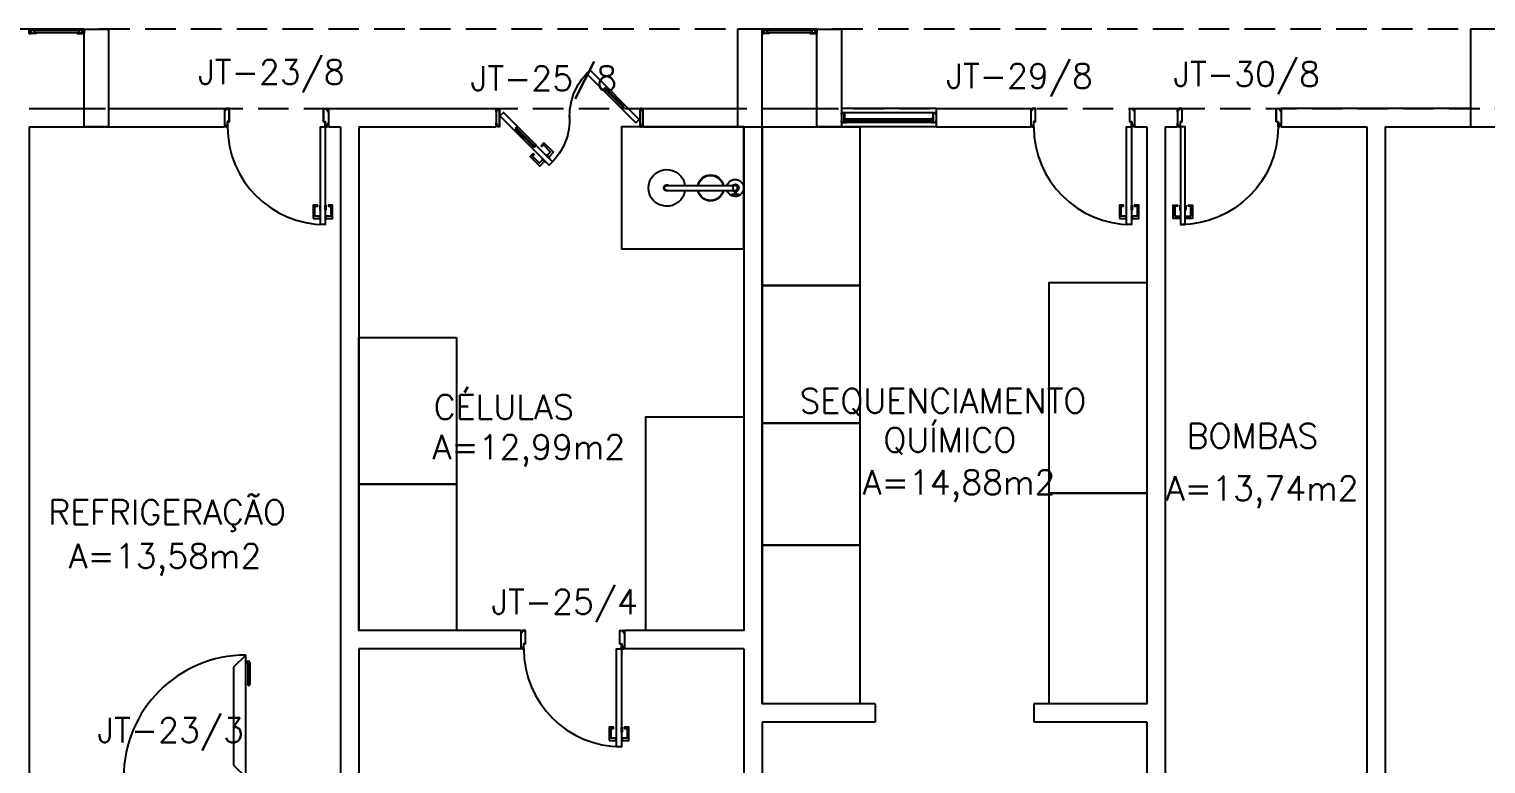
# Model space of a CAD drawing. Header units: millimetres. Extents: x 2128 to 2646, y 1972 to 2207.
# Drawn here: x 2328.81 to 2340.74, y 2130.62 to 2136.64 of the extents above; entities that cross this region are included whole.
import ezdxf

# ---------------------------------------------------------------- set-up
doc = ezdxf.new("R2010")
doc.units = ezdxf.units.MM
doc.linetypes.add('HIDDEN', pattern=[0.375, 0.25, -0.125])
for name, color, linetype in [('A-WC', 2, 'Continuous'), ('AR-ALV', 2, 'Continuous'), ('AR-BANCADAS', 1, 'Continuous'), ('AR-CHUVEIRO', 1, 'Continuous'), ('AR-ESQ', 1, 'Continuous'), ('AR-ESTC', 3, 'Continuous'), ('AR-LAY-OUT-EQUIPAMENTOS', 1, 'Continuous'), ('AR-PEITORIL', 1, 'Continuous'), ('AR-PORTA', 1, 'Continuous'), ('AR-PROJ', 1, 'HIDDEN'), ('BC- VISTA', 1, 'Continuous'), ('DT-ESQ-BAGUETE-C', 1, 'Continuous'), ('DT-ESQ-BAGUETE-V', 1, 'Continuous'), ('DT-ESQ-CHAPA DOBRADA-V', 1, 'Continuous'), ('DT-ESQ-MARCO-V', 1, 'Continuous'), ('DT-ESQ-PERFIL CADEIRA-C', 2, 'Continuous'), ('DT-ESQ-PERFIL CADEIRA-V', 2, 'Continuous'), ('DT-ESQ-PERFIL U-C', 2, 'Continuous'), ('DT-ESQ-VENEZIANA-C', 1, 'Continuous'), ('DT-ESQ-VENEZIANA-V', 1, 'Continuous'), ('DT-ESQ-VIDRO-C', 2, 'Continuous'), ('DT-TXTMOD', 1, 'Continuous'), ('ENDEREÇO', 2, 'Continuous'), ('maçaneta', 1, 'Continuous'), ('mov', 1, 'Continuous'), ('PM-PERFIL U-C', 2, 'Continuous'), ('PM-VIDRO', 2, 'Continuous'), ('pm1', 2, 'Continuous'), ('pm2', 2, 'Continuous'), ('TEXTO', 2, 'Continuous'), ('Área', 2, 'Continuous')]:
    doc.layers.add(name, color=color, linetype=linetype)
doc.styles.add('S10', font='simplex.shx', dxfattribs={"height": 0.1})
doc.styles.add('UNB-100', font='simplex.shx', dxfattribs={"height": 0.2})
doc.styles.add('UNB1-100', font='simplex.shx', dxfattribs={"height": 0.2})

# ---------------------------------------------------------------- blocks, each defined once
blk = doc.blocks.new('pe100-alv-01p')
at = {"layer": 'maçaneta'}
for p, q in [((-0.025, 1.25), (-0.005, 1.25)), ((-0.025, 1.235), (-0.005, 1.235)), ((-0.005, 1.05), (-0.005, 1.235)), ((0.01, 1.065), (0.01, 1.235))]:
    blk.add_line(p, q, dxfattribs=at)
for centre, start, end in [((-0.005, 1.235), 360, 90), ((-0.005, 1.065), 270, 360)]:
    blk.add_arc(centre, 0.015, start, end, dxfattribs=at)
at = {"layer": 'mov'}
blk.add_arc((-0.025, 0.3), 1, 90, 180, dxfattribs=at)
at = {"layer": 'pm1'}
for p, q in [((-0.025, 1.3), (-0.125, 1.2)), ((-0.125, 1.2), (-0.125, 0.4)), ((-0.025, 1.3), (-0.025, 1.3)), ((-0.025, 0.3), (-0.025, 1.3)), ((-0.125, 0.4), (-0.025, 0.3)), ((-1.04, 0.29), (-1.05, 0.29)), ((-1.05, 0.01), (-1.05, 0.29)), ((-1.04, 0.3), (-1.025, 0.3)), ((-1.04, 0.3), (-1.04, 0.29)), ((-1.025, 0.3), (-0.925, 0.2)), ((-0.025, 0.3), (-0.125, 0.2)), ((-0.025, 0.3), (-0.025, 0.3)), ((-0.01, 0.3), (-0.025, 0.3)), ((-0.01, 0.3), (-0.01, 0.29)), ((-0.925, 0.2), (-0.925, 0)), ((-0.125, 0.2), (-0.125, 0)), ((-1.04, 0.01), (-1.05, 0.01)), ((-1.04, 0), (-1.04, 0.01)), ((-0.925, 0), (-1.04, 0)), ((-0.125, 0), (-0.01, 0)), ((-0.01, 0), (-0.01, 0.01))]:
    blk.add_line(p, q, dxfattribs=at)
at = {"layer": 'pm2'}
for p, q in [((-0.01, 0.29), (0, 0.29)), ((0, 0.01), (0, 0.29)), ((-0.01, 0.01), (0, 0.01))]:
    blk.add_line(p, q, dxfattribs=at)
blk = doc.blocks.new('BOX')
at = {"color": 1}
for p, q in [((-0.057, -0.14), (-0.057, -0.2)), ((-0.053, -0.14), (-0.053, -0.2)), ((-0.03, -0.165), (-0.053, -0.165)), ((-0.03, -0.175), (-0.053, -0.175)), ((-0.02, -0.73), (-0.02, -0.192)), ((0.02, -0.73), (0.02, -0.192))]:
    blk.add_line(p, q, dxfattribs=at)
blk.add_circle((0, -0.17), 0.02, dxfattribs=at)
for centre, radius, start, end in [((0, -0.17), 0.0699, 286.6348, 253.3652), ((-0.055, -0.14), 0.002, 0, 180), ((-0.055, -0.2), 0.002, 180, 0), ((0, -0.17), 0.03, 311.8103, 228.1897), ((0, -0.371), 0.107, 100.7532, 259.2468), ((0, -0.371), 0.103, 100.7532, 259.2468), ((0, -0.371), 0.103, 280.7532, 79.2468), ((0, -0.371), 0.107, 280.7532, 79.2468), ((0, -0.73), 0.15, 97.6623, 82.3377), ((0, -0.73), 0.025, 143.1301, 36.8699), ((0, -0.73), 0.02, 180, 0)]:
    blk.add_arc(centre, radius, start, end, dxfattribs=at)
blk = doc.blocks.new('chuvemerg-p')
at = {"layer": 'A-WC', "xscale": 4.000000000000012, "yscale": 4.000000000000012, "zscale": 4.000000000000012, "rotation": 315.0000000000003}
blk.add_blockref('BOX', (0, 0), dxfattribs=at)
blk = doc.blocks.new('chuveiro-emerg')
at = {"layer": 'AR-LAY-OUT-EQUIPAMENTOS'}
blk.add_lwpolyline([(0, 0.5), (1, 0.5), (1, -0.5), (0, -0.5)], close=True, dxfattribs=at)
at = {"layer": 'AR-LAY-OUT-EQUIPAMENTOS', "xscale": 0.250000000000002, "yscale": 0.250000000000002, "zscale": 0.250000000000002, "rotation": 135}
blk.add_blockref('chuvemerg-p', (-0.1, 0), dxfattribs=at)
blk = doc.blocks.new('EF01-P')
at = {"layer": 'DT-ESQ-BAGUETE-C', "ltscale": 0.1}
for points in [[(0.002, 0.035), (0.015, 0.035), (0.015, 0.033), (0.002, 0.033), (0.002, 0.005), (0.015, 0.005), (0.015, 0.004), (0.002, 0.004, -0.414214), (0, 0.005), (0, 0.033, -0.414214)], [(0.448, 0.035), (0.435, 0.035), (0.435, 0.033), (0.448, 0.033), (0.448, 0.005), (0.435, 0.005), (0.435, 0.004), (0.448, 0.004, 0.414214), (0.45, 0.005), (0.45, 0.033, 0.414214)]]:
    blk.add_lwpolyline(points, format="xyb", close=True, dxfattribs=at)
at = {"layer": 'DT-ESQ-PERFIL CADEIRA-C', "ltscale": 0.1}
for points in [[(0.01, 0.002), (0.01, 0.003), (0.002, 0.003, 1), (0.002, 0), (0.015, 0, 0.414214), (0.016, 0.002), (0.016, 0.033), (0.043, 0.033)], [(0.043, 0.006), (0.018, 0.006), (0.018, 0.016), (0.016, 0.016), (0.016, 0.006, 0.414214), (0.018, 0.005), (0.043, 0.005), (0.056, 0.005, 1), (0.056, 0.008), (0.043, 0.008), (0.043, 0.02), (0.043, 0.032), (0.056, 0.032, 1), (0.056, 0.035), (0.043, 0.035), (0.016, 0.035, 0.414214), (0.015, 0.033), (0.015, 0.002), (0.002, 0.002)], [(0.041, 0.02), (0.041, 0.032, -0.414214), (0.043, 0.033), (0.056, 0.033)], [(0.041, 0.02), (0.041, 0.008, 0.414214), (0.043, 0.006), (0.056, 0.006)], [(0.407, 0.006), (0.432, 0.006), (0.432, 0.016), (0.433, 0.016), (0.433, 0.006, -0.414214), (0.432, 0.005), (0.407, 0.005), (0.394, 0.005, -1), (0.394, 0.008), (0.407, 0.008), (0.407, 0.02), (0.407, 0.032), (0.394, 0.032, -1), (0.394, 0.035), (0.407, 0.035), (0.433, 0.035, -0.414214), (0.435, 0.033), (0.435, 0.002), (0.448, 0.002)], [(0.408, 0.02), (0.408, 0.032, 0.414214), (0.407, 0.033), (0.394, 0.033)], [(0.408, 0.02), (0.408, 0.008, -0.414214), (0.407, 0.006), (0.394, 0.006)], [(0.44, 0.002), (0.44, 0.003), (0.448, 0.003, -1), (0.448, 0), (0.435, 0, -0.414214), (0.433, 0.002), (0.433, 0.033), (0.407, 0.033)]]:
    blk.add_lwpolyline(points, format="xyb", dxfattribs=at)
at = {"layer": 'DT-ESQ-PERFIL CADEIRA-V', "ltscale": 0.1}
blk.add_line((0.015, 0), (0.435, 0), dxfattribs=at)
at = {"layer": 'DT-ESQ-VENEZIANA-C', "ltscale": 0.1}
for p, q in [((0.043, 0.011), (0.407, 0.011)), ((0.043, 0.009), (0.407, 0.009))]:
    blk.add_line(p, q, dxfattribs=at)
at = {"layer": 'DT-ESQ-VENEZIANA-V', "ltscale": 0.1}
blk.add_line((0.043, 0.031), (0.407, 0.031), dxfattribs=at)
blk = doc.blocks.new('EF04A-P')
at = {"layer": 'DT-ESQ-BAGUETE-C', "ltscale": 0.1}
for points in [[(0.039, -0.05), (0.0255, -0.05), (0.0255, -0.0485), (0.039, -0.0485), (0.039, -0.0365), (0.0255, -0.0365), (0.0255, -0.035), (0.039, -0.035, -0.4142136), (0.0405, -0.0365), (0.0405, -0.0485, -0.4142136)], [(0.736, -0.05), (0.7495, -0.05), (0.7495, -0.0485), (0.736, -0.0485), (0.736, -0.0365), (0.7495, -0.0365), (0.7495, -0.035), (0.736, -0.035, 0.4142136), (0.7345, -0.0365), (0.7345, -0.0485, 0.4142136)]]:
    blk.add_lwpolyline(points, format="xyb", close=True, dxfattribs=at)
at = {"layer": 'DT-ESQ-BAGUETE-V', "ltscale": 0.1}
blk.add_line((0.736, -0.05), (0.039, -0.05), dxfattribs=at)
at = {"layer": 'DT-ESQ-CHAPA DOBRADA-V', "ltscale": 0.1}
blk.add_line((0.735, -0.067), (0.04, -0.067), dxfattribs=at)
at = {"layer": 'DT-ESQ-MARCO-V', "ltscale": 0.1}
for p, q in [((0.0235, -0.035), (0.7515, -0.035)), ((0.0235, -0.115), (0.7515, -0.115))]:
    blk.add_line(p, q, dxfattribs=at)
at = {"layer": 'DT-ESQ-PERFIL U-C', "ltscale": 0.1}
for points in [[(0.025, -0.0655), (0.025, -0.0655, 0.4142136), (0.0235, -0.067), (0.0235, -0.1135), (0.0015, -0.1135), (0.0015, -0.1), (0, -0.1), (0, -0.1135, 0.4142136), (0.0015, -0.115), (0.0235, -0.115, 0.4142136), (0.025, -0.1135), (0.025, -0.067), (0.04, -0.067, 1), (0.04, -0.064), (0.025, -0.064), (0.025, -0.0365, 0.4142136), (0.0235, -0.035), (0.0015, -0.035, 0.4142136), (0, -0.0365), (0, -0.05), (0.0015, -0.05), (0.0015, -0.0365), (0.0235, -0.0365), (0.0235, -0.064, 0.4142136), (0.025, -0.0655), (0.04, -0.0655)], [(0.75, -0.0655), (0.75, -0.0655, -0.4142136), (0.7515, -0.067), (0.7515, -0.1135), (0.7735, -0.1135), (0.7735, -0.1), (0.775, -0.1), (0.775, -0.1135, -0.4142136), (0.7735, -0.115), (0.7515, -0.115, -0.4142136), (0.75, -0.1135), (0.75, -0.067), (0.735, -0.067, -1), (0.735, -0.064), (0.75, -0.064), (0.75, -0.0365, -0.4142136), (0.7515, -0.035), (0.7735, -0.035, -0.4142136), (0.775, -0.0365), (0.775, -0.05), (0.7735, -0.05), (0.7735, -0.0365), (0.7515, -0.0365), (0.7515, -0.064, -0.4142136), (0.75, -0.0655), (0.735, -0.0655)]]:
    blk.add_lwpolyline(points, format="xyb", dxfattribs=at)
at = {"layer": 'DT-ESQ-VIDRO-C', "ltscale": 0.1}
blk.add_lwpolyline([(0.027, -0.062), (0.027, -0.052), (0.748, -0.052), (0.748, -0.062)], close=True, dxfattribs=at)
at = {"layer": 'DT-TXTMOD', "ltscale": 0.1, "style": 'S10', "flags": 3}
blk.add_attdef('EF04A', (0.05, 0), '', height=0.1, dxfattribs=at)
blk = doc.blocks.new('PM3B')
at = {"layer": 'maçaneta'}
for points in [[(0.02, 0.9), (-0.035, 0.9), (-0.035, 0.79), (0, 0.79), (0, 0.8), (-0.02, 0.8), (-0.02, 0.879, -0.414214), (-0.018, 0.88), (0.02, 0.88)], [(0.125, 0.9), (0.07, 0.9), (0.07, 0.88), (0.109, 0.88, -0.414214), (0.11, 0.879), (0.11, 0.8), (0.09, 0.8), (0.09, 0.79), (0.125, 0.79)]]:
    blk.add_lwpolyline(points, format="xyb", close=True, dxfattribs=at)
for points in [[(0.02, 0.79), (0.02, 0.83), (0.025, 0.83), (0.025, 0.79)], [(0.07, 0.79), (0.07, 0.83), (0.065, 0.83), (0.065, 0.79)]]:
    blk.add_lwpolyline(points, close=True, dxfattribs=at)
at = {"layer": 'mov'}
blk.add_arc((0.025, 0.15), 0.8, 0, 90, dxfattribs=at)
at = {"layer": 'PM-PERFIL U-C'}
for p, q in [((0, 0.12), (0, 0.139)), ((0.002, 0.12), (0, 0.12)), ((0.002, 0.14), (0.01, 0.14)), ((0.002, 0.138), (0.002, 0.12)), ((0.011, 0.138), (0.002, 0.138)), ((0.01, 0.14), (0.01, 0.149)), ((0.012, 0.15), (0.024, 0.15)), ((0.012, 0.148), (0.012, 0.14)), ((0.023, 0.148), (0.012, 0.148)), ((0.023, 0.109), (0.023, 0.148)), ((0.025, 0.149), (0.025, 0.109)), ((0.825, 0.149), (0.825, 0.109)), ((0.839, 0.15), (0.827, 0.15)), ((0.827, 0.148), (0.838, 0.148)), ((0.827, 0.109), (0.827, 0.148)), ((0.838, 0.148), (0.838, 0.14)), ((0.84, 0.14), (0.84, 0.149)), ((0.849, 0.14), (0.84, 0.14)), ((0.84, 0.138), (0.848, 0.138)), ((0.848, 0.138), (0.848, 0.12)), ((0.848, 0.12), (0.85, 0.12)), ((0.85, 0.12), (0.85, 0.139)), ((0, 0.03), (0.002, 0.03)), ((0, 0.012), (0, 0.03)), ((0.002, 0.03), (0.002, 0.012)), ((0.002, 0.012), (0.011, 0.012)), ((0.01, 0.01), (0.002, 0.01)), ((0.01, 0.002), (0.01, 0.01)), ((0.012, 0.011), (0.012, 0.002)), ((0.012, 0.002), (0.038, 0.002)), ((0.038, 0), (0.012, 0)), ((0.038, 0.109), (0.025, 0.109)), ((0.038, 0.107), (0.025, 0.107)), ((0.038, 0.107), (0.038, 0.002)), ((0.04, 0.108), (0.04, 0.002)), ((0.81, 0.108), (0.81, 0.002)), ((0.812, 0.109), (0.825, 0.109)), ((0.812, 0.107), (0.826, 0.107)), ((0.812, 0.107), (0.812, 0.002)), ((0.838, 0.002), (0.812, 0.002)), ((0.812, 0), (0.839, 0)), ((0.838, 0.011), (0.838, 0.002)), ((0.848, 0.012), (0.84, 0.012)), ((0.84, 0.002), (0.84, 0.01)), ((0.84, 0.01), (0.849, 0.01)), ((0.85, 0.03), (0.848, 0.03)), ((0.848, 0.03), (0.848, 0.012)), ((0.85, 0.012), (0.85, 0.03))]:
    blk.add_line(p, q, dxfattribs=at)
for centre, start, end in [((0.002, 0.139), 90, 180), ((0.012, 0.149), 90, 180), ((0.011, 0.14), 270, 0), ((0.024, 0.149), 360, 90), ((0.827, 0.149), 90, 180), ((0.84, 0.14), 180, 270), ((0.839, 0.149), 0, 90), ((0.849, 0.139), 0, 90), ((0.002, 0.012), 180, 270), ((0.012, 0.002), 180, 270), ((0.011, 0.011), 0, 90), ((0.025, 0.109), 180, 270), ((0.038, 0.002), 269.9386, 0), ((0.038, 0.108), 0, 90), ((0.812, 0.108), 90, 180), ((0.812, 0.002), 180, 270.0614), ((0.826, 0.109), 270, 0), ((0.84, 0.011), 90, 180), ((0.839, 0.002), 270, 0), ((0.849, 0.012), 270, 0)]:
    blk.add_arc(centre, 0.0015, start, end, dxfattribs=at)
at = {"layer": 'pm1'}
blk.add_lwpolyline([(0.065, 0.95), (0.065, 0.15), (0.025, 0.15), (0.025, 0.95)], close=True, dxfattribs=at)
blk = doc.blocks.new('PM7B')
at = {"layer": 'maçaneta'}
for points in [[(0.732, -0.208), (0.771, -0.247), (0.785, -0.233), (0.758, -0.206, -0.414214), (0.758, -0.204), (0.813, -0.148), (0.827, -0.162), (0.834, -0.155), (0.81, -0.13)], [(0.806, -0.282), (0.845, -0.321), (0.923, -0.243), (0.898, -0.219), (0.891, -0.226), (0.905, -0.24), (0.849, -0.295, -0.414214), (0.847, -0.295), (0.82, -0.268)], [(0.845, -0.321), (0.806, -0.282), (0.82, -0.268), (0.847, -0.295, 0.414214), (0.849, -0.295), (0.905, -0.24), (0.891, -0.226), (0.898, -0.219), (0.923, -0.243)]]:
    blk.add_lwpolyline(points, format="xyb", close=True, dxfattribs=at)
for points in [[(0.792, -0.226), (0.764, -0.254), (0.767, -0.258), (0.795, -0.229)], [(0.792, -0.226), (0.764, -0.254), (0.767, -0.258), (0.795, -0.229)], [(0.827, -0.261), (0.799, -0.289), (0.795, -0.286), (0.824, -0.258)], [(0.827, -0.261), (0.799, -0.289), (0.795, -0.286), (0.824, -0.258)]]:
    blk.add_lwpolyline(points, close=True, dxfattribs=at)
at = {"layer": 'mov'}
for centre, start, end in [((0.099, 0.089), 356.8029, 46.3992), ((1.101, 0.061), 176.8029, 226.3992)]:
    blk.add_arc(centre, 0.501, start, end, dxfattribs=at)
at = {"layer": 'PM-PERFIL U-C'}
for p, q in [((0, 0.12), (0, 0.139)), ((0.002, 0.12), (0, 0.12)), ((0.001, 0.14), (0.01, 0.14)), ((0.01, 0.138), (0.002, 0.138)), ((0.002, 0.138), (0.002, 0.12)), ((0.01, 0.14), (0.01, 0.149)), ((0.012, 0.15), (0.023, 0.15)), ((0.023, 0.148), (0.012, 0.148)), ((0.012, 0.148), (0.012, 0.14)), ((0.023, 0.148), (0.023, 0.002)), ((0.025, 0.149), (0.025, 0.001)), ((1.175, 0.149), (1.175, 0.001)), ((1.188, 0.15), (1.176, 0.15)), ((1.177, 0.148), (1.188, 0.148)), ((1.177, 0.148), (1.177, 0.002)), ((1.188, 0.148), (1.188, 0.14)), ((1.189, 0.138), (1.198, 0.138)), ((1.19, 0.14), (1.19, 0.149)), ((1.198, 0.14), (1.19, 0.14)), ((1.198, 0.138), (1.198, 0.12)), ((1.198, 0.12), (1.2, 0.12)), ((1.2, 0.12), (1.2, 0.139)), ((0, 0.012), (0, 0.03)), ((0, 0.03), (0.002, 0.03)), ((0.01, 0.01), (0.001, 0.01)), ((0.002, 0.03), (0.002, 0.012)), ((0.002, 0.012), (0.01, 0.012)), ((0.01, 0.001), (0.01, 0.01)), ((0.012, 0.01), (0.012, 0.002)), ((0.012, 0.002), (0.023, 0.002)), ((0.023, 0), (0.012, 0)), ((1.188, 0.002), (1.177, 0.002)), ((1.176, 0), (1.188, 0)), ((1.188, 0.01), (1.188, 0.002)), ((1.198, 0.012), (1.189, 0.012)), ((1.19, 0.01), (1.198, 0.01)), ((1.19, 0.001), (1.19, 0.01)), ((1.198, 0.03), (1.198, 0.012)), ((1.2, 0.03), (1.198, 0.03)), ((1.2, 0.012), (1.2, 0.03))]:
    blk.add_line(p, q, dxfattribs=at)
for centre, start, end in [((0.001, 0.139), 90, 180), ((0.012, 0.149), 90, 180), ((0.01, 0.14), 270, 0), ((0.023, 0.149), 0, 90), ((1.176, 0.149), 90, 180), ((1.188, 0.149), 0, 90), ((1.189, 0.14), 180, 270), ((1.198, 0.139), 0, 90), ((0.001, 0.012), 180, 270), ((0.01, 0.01), 0, 90), ((0.012, 0.001), 180, 270), ((0.023, 0.001), 269.9386, 0), ((1.176, 0.001), 180, 270.0614), ((1.189, 0.01), 90, 180), ((1.188, 0.001), 270, 0), ((1.198, 0.012), 270, 0)]:
    blk.add_arc(centre, 0.0015, start, end, dxfattribs=at)
at = {"layer": 'PM-VIDRO'}
for p, q in [((0.161, 0.171), (0.302, 0.312)), ((0.309, 0.305), (0.168, 0.164)), ((0.891, -0.155), (1.032, -0.014)), ((1.039, -0.021), (0.898, -0.162))]:
    blk.add_line(p, q, dxfattribs=at)
at = {"layer": 'pm1'}
for p, q in [((0.302, 0.312), (0.291, 0.323)), ((0.302, 0.312), (0.309, 0.319)), ((0.327, 0.302), (0.309, 0.319)), ((0.316, 0.312), (0.309, 0.305)), ((0.32, 0.294), (0.309, 0.305)), ((0.327, 0.302), (0.32, 0.294)), ((0.03, 0.061), (0.15, 0.181)), ((0.178, 0.153), (0.058, 0.033)), ((0.15, 0.181), (0.161, 0.171)), ((0.154, 0.164), (0.161, 0.171)), ((0.171, 0.146), (0.154, 0.164)), ((0.168, 0.164), (0.161, 0.157)), ((0.168, 0.164), (0.178, 0.153)), ((0.178, 0.153), (0.171, 0.146)), ((0.058, 0.033), (0.03, 0.061)), ((1.022, -0.003), (1.029, 0.004)), ((1.029, 0.004), (1.046, -0.014)), ((1.032, -0.014), (1.039, -0.007)), ((1.046, -0.014), (1.039, -0.021)), ((0.873, -0.152), (0.88, -0.144)), ((0.873, -0.152), (0.891, -0.169)), ((0.88, -0.144), (0.891, -0.155)), ((0.884, -0.162), (0.891, -0.155)), ((0.898, -0.162), (0.891, -0.169)), ((0.898, -0.162), (0.909, -0.173))]:
    blk.add_line(p, q, dxfattribs=at)
for points in [[(0.291, 0.323), (0.433, 0.464), (0.461, 0.436), (0.32, 0.294)], [(1.032, -0.014), (1.022, -0.003), (1.142, 0.117), (1.17, 0.089), (1.05, -0.031), (1.039, -0.021)], [(0.909, -0.173), (0.767, -0.314), (0.739, -0.286), (0.873, -0.152)]]:
    blk.add_lwpolyline(points, dxfattribs=at)
at = {"layer": 'pm2', "color": 1}
for p, q in [((0.15, 0.181), (0.291, 0.323)), ((0.32, 0.294), (0.178, 0.153)), ((0.88, -0.144), (1.022, -0.003)), ((1.05, -0.031), (0.909, -0.173))]:
    blk.add_line(p, q, dxfattribs=at)
blk = doc.blocks.new('PM3')
at = {"layer": 'maçaneta'}
for points in [[(0.02, 0.825), (-0.035, 0.825), (-0.035, 0.715), (0, 0.715), (0, 0.725), (-0.02, 0.725), (-0.02, 0.804, -0.414214), (-0.019, 0.805), (0.02, 0.805)], [(0.125, 0.825), (0.07, 0.825), (0.07, 0.805), (0.108, 0.805, -0.414214), (0.11, 0.804), (0.11, 0.725), (0.09, 0.725), (0.09, 0.715), (0.125, 0.715)]]:
    blk.add_lwpolyline(points, format="xyb", close=True, dxfattribs=at)
for points in [[(0.02, 0.715), (0.02, 0.755), (0.025, 0.755), (0.025, 0.715)], [(0.07, 0.715), (0.07, 0.755), (0.065, 0.755), (0.065, 0.715)]]:
    blk.add_lwpolyline(points, close=True, dxfattribs=at)
at = {"layer": 'mov'}
blk.add_arc((0.025, 0.075), 0.8, 0, 90, dxfattribs=at)
at = {"layer": 'PM-PERFIL U-C'}
for p, q in [((0, 0.045), (0, 0.063)), ((0.002, 0.045), (0, 0.045)), ((0.001, 0.065), (0.01, 0.065)), ((0.002, 0.063), (0.002, 0.045)), ((0.01, 0.063), (0.002, 0.063)), ((0.01, 0.065), (0.01, 0.073)), ((0.011, 0.075), (0.023, 0.075)), ((0.012, 0.073), (0.012, 0.064)), ((0.023, 0.073), (0.012, 0.073)), ((0.023, 0.033), (0.023, 0.073)), ((0.038, 0.032), (0.024, 0.032)), ((0.025, 0.073), (0.025, 0.034)), ((0.038, 0.034), (0.025, 0.034)), ((0.038, 0.032), (0.038, -0.073)), ((0.04, 0.032), (0.04, -0.074)), ((0.81, 0.032), (0.81, -0.074)), ((0.812, 0.034), (0.825, 0.034)), ((0.812, 0.032), (0.826, 0.032)), ((0.812, 0.032), (0.812, -0.073)), ((0.825, 0.073), (0.825, 0.034)), ((0.839, 0.075), (0.827, 0.075)), ((0.827, 0.073), (0.838, 0.073)), ((0.827, 0.033), (0.827, 0.073)), ((0.838, 0.073), (0.838, 0.064)), ((0.84, 0.065), (0.84, 0.073)), ((0.849, 0.065), (0.84, 0.065)), ((0.84, 0.063), (0.848, 0.063)), ((0.848, 0.063), (0.848, 0.045)), ((0.848, 0.045), (0.85, 0.045)), ((0.85, 0.045), (0.85, 0.063)), ((0, -0.045), (0.002, -0.045)), ((0, -0.064), (0, -0.045)), ((0.01, -0.065), (0.001, -0.065)), ((0.002, -0.045), (0.002, -0.063)), ((0.002, -0.063), (0.01, -0.063)), ((0.01, -0.074), (0.01, -0.065)), ((0.038, -0.075), (0.011, -0.075)), ((0.012, -0.065), (0.012, -0.073)), ((0.012, -0.073), (0.038, -0.073)), ((0.838, -0.073), (0.812, -0.073)), ((0.812, -0.075), (0.839, -0.075)), ((0.838, -0.065), (0.838, -0.073)), ((0.848, -0.063), (0.84, -0.063)), ((0.84, -0.074), (0.84, -0.065)), ((0.84, -0.065), (0.849, -0.065)), ((0.85, -0.045), (0.848, -0.045)), ((0.848, -0.045), (0.848, -0.063)), ((0.85, -0.064), (0.85, -0.045))]:
    blk.add_line(p, q, dxfattribs=at)
for centre, start, end in [((0.001, 0.063), 90, 180), ((0.011, 0.073), 90, 180), ((0.01, 0.064), 270, 0), ((0.023, 0.073), 360, 90), ((0.024, 0.033), 180, 270), ((0.038, 0.032), 0, 90), ((0.812, 0.032), 90, 180), ((0.827, 0.073), 90, 180), ((0.826, 0.033), 270, 0), ((0.84, 0.064), 180, 270), ((0.839, 0.073), 0, 90), ((0.849, 0.063), 0, 90), ((0.001, -0.064), 180, 270), ((0.01, -0.065), 0, 90), ((0.011, -0.074), 180, 270), ((0.038, -0.074), 269.9386, 0), ((0.812, -0.074), 180, 270.0614), ((0.84, -0.065), 90, 180), ((0.839, -0.074), 270, 0), ((0.849, -0.064), 270, 0)]:
    blk.add_arc(centre, 0.0015, start, end, dxfattribs=at)
at = {"layer": 'pm1'}
blk.add_lwpolyline([(0.065, 0.875), (0.065, 0.075), (0.025, 0.075), (0.025, 0.875)], close=True, dxfattribs=at)
blk = doc.blocks.new('BCP16')
at = {"layer": 'BC- VISTA'}
blk.add_lwpolyline([(0.8, 0), (0.8, -1.75), (0, -1.75), (0, 0)], close=True, dxfattribs=at)
blk = doc.blocks.new('BCP15')
at = {"layer": 'BC- VISTA'}
blk.add_lwpolyline([(0.8, 0), (0.8, -1.725), (0, -1.725), (0, 0)], close=True, dxfattribs=at)
blk = doc.blocks.new('BCP12')
at = {"layer": 'BC- VISTA'}
blk.add_lwpolyline([(0.8, 0), (0.8, -1.3), (0, -1.3), (0, 0)], close=True, dxfattribs=at)
blk = doc.blocks.new('BCP09')
at = {"layer": 'BC- VISTA'}
blk.add_lwpolyline([(0.8, 0), (0.8, -1.125), (0, -1.125), (0, 0)], close=True, dxfattribs=at)
blk = doc.blocks.new('BCP07')
at = {"layer": 'BC- VISTA'}
blk.add_lwpolyline([(0.8, 0), (0.8, -1), (0, -1), (0, 0)], close=True, dxfattribs=at)
blk = doc.blocks.new('BCP28')
at = {"layer": 'BC- VISTA'}
blk.add_lwpolyline([(0.8, 0), (0.8, -1.2), (0, -1.2), (0, 0)], close=True, dxfattribs=at)

msp = doc.modelspace()

# ---------------------------------------------------------------- linework, layer by layer
at = {"layer": 'AR-ALV'}
for p, q in [((2328.811, 2135.99), (2329.261, 2135.99)), ((2329.461, 2135.99), (2330.411, 2135.99)), ((2330.411, 2135.99), (2330.411, 2135.84)), ((2331.261, 2135.99), (2332.636, 2135.99)), ((2331.261, 2135.99), (2331.261, 2135.84)), ((2332.636, 2135.99), (2332.636, 2135.84)), ((2333.836, 2135.99), (2333.836, 2135.84)), ((2333.836, 2135.99), (2334.611, 2135.99)), ((2334.611, 2135.99), (2334.611, 2135.84)), ((2334.811, 2135.99), (2335.261, 2135.99)), ((2336.236, 2135.99), (2337.011, 2135.99)), ((2336.236, 2135.99), (2336.236, 2135.84)), ((2337.011, 2135.99), (2337.011, 2135.84)), ((2337.861, 2135.99), (2338.211, 2135.99)), ((2337.861, 2135.99), (2337.861, 2135.84)), ((2338.211, 2135.99), (2338.211, 2135.84)), ((2339.061, 2135.99), (2339.061, 2135.84)), ((2340.611, 2135.99), (2339.061, 2135.99)), ((2328.811, 2135.841), (2328.811, 2130.515)), ((2328.811, 2135.84), (2330.411, 2135.84)), ((2331.261, 2135.84), (2331.361, 2135.84)), ((2331.361, 2135.84), (2331.361, 2130.515)), ((2331.511, 2135.84), (2331.511, 2131.715)), ((2331.511, 2135.84), (2332.636, 2135.84)), ((2333.836, 2135.84), (2334.611, 2135.84)), ((2334.661, 2135.84), (2334.661, 2131.715)), ((2334.811, 2135.84), (2335.261, 2135.84)), ((2334.811, 2135.84), (2334.811, 2131.115)), ((2336.236, 2135.84), (2337.011, 2135.84)), ((2337.861, 2135.84), (2337.961, 2135.84)), ((2337.961, 2135.84), (2337.961, 2131.115)), ((2338.111, 2135.84), (2338.111, 2127.515)), ((2338.111, 2135.84), (2338.211, 2135.84)), ((2339.061, 2135.84), (2339.761, 2135.84)), ((2339.761, 2135.84), (2339.761, 2127.515)), ((2339.911, 2135.84), (2339.911, 2127.515)), ((2339.911, 2135.84), (2340.611, 2135.84)), ((2332.836, 2131.715), (2331.511, 2131.715)), ((2332.836, 2131.715), (2332.836, 2131.565)), ((2334.661, 2131.715), (2333.686, 2131.715)), ((2333.686, 2131.715), (2333.686, 2131.565)), ((2332.836, 2131.565), (2331.511, 2131.565)), ((2331.511, 2131.565), (2331.511, 2127.515)), ((2334.661, 2131.565), (2333.686, 2131.565)), ((2334.661, 2131.565), (2334.661, 2127.515)), ((2335.736, 2131.115), (2334.811, 2131.115)), ((2335.736, 2131.115), (2335.736, 2130.965)), ((2337.961, 2131.115), (2337.036, 2131.115)), ((2337.036, 2131.115), (2337.036, 2130.965)), ((2335.736, 2130.965), (2334.811, 2130.965)), ((2334.811, 2130.965), (2334.811, 2127.515)), ((2337.961, 2130.965), (2337.036, 2130.965)), ((2337.961, 2130.965), (2337.961, 2127.515))]:
    msp.add_line(p, q, dxfattribs=at)
at = {"layer": 'AR-ESTC'}
for p, q in [((2329.261, 2136.64), (2329.461, 2136.64)), ((2329.261, 2135.84), (2329.261, 2136.64)), ((2329.461, 2136.64), (2329.461, 2135.84)), ((2334.811, 2136.64), (2334.611, 2136.64)), ((2334.611, 2136.64), (2334.611, 2135.84)), ((2334.811, 2135.84), (2334.811, 2136.64)), ((2335.261, 2136.64), (2335.461, 2136.64)), ((2335.261, 2135.84), (2335.261, 2136.64)), ((2335.461, 2136.64), (2335.461, 2135.84)), ((2340.811, 2136.64), (2340.611, 2136.64)), ((2340.611, 2136.64), (2340.611, 2135.84)), ((2329.461, 2135.84), (2329.261, 2135.84)), ((2334.611, 2135.84), (2334.811, 2135.84)), ((2335.461, 2135.84), (2335.261, 2135.84)), ((2340.611, 2135.84), (2340.811, 2135.84))]:
    msp.add_line(p, q, dxfattribs=at)
at = {"layer": 'AR-PEITORIL'}
for p, q in [((2336.236, 2135.99), (2335.461, 2135.99)), ((2336.236, 2135.84), (2335.461, 2135.84))]:
    msp.add_line(p, q, dxfattribs=at)
at = {"layer": 'AR-PROJ'}
for p, q in [((2359.261, 2136.64), (2304.811, 2136.64)), ((2304.811, 2135.99), (2359.261, 2135.99))]:
    msp.add_line(p, q, dxfattribs=at)

# ---------------------------------------------------------------- block references
at = {"layer": 'AR-BANCADAS'}
for name, p in [('BCP12', (2334.811, 2135.84)), ('BCP09', (2334.811, 2134.54)), ('BCP15', (2337.161, 2134.565)), ('BCP28', (2331.511, 2134.115)), ('BCP16', (2333.861, 2133.465)), ('BCP07', (2334.811, 2133.415)), ('BCP28', (2331.511, 2132.915)), ('BCP15', (2337.161, 2132.84)), ('BCP12', (2334.811, 2132.415))]:
    msp.add_blockref(name, p, dxfattribs=at)
at = {"layer": 'AR-CHUVEIRO', "xscale": -1}
msp.add_blockref('chuveiro-emerg', (2334.661, 2135.34), dxfattribs=at)
at = {"layer": 'AR-ESQ', "rotation": 180}
for name, p in [('EF01-P', (2329.261, 2136.64)), ('EF01-P', (2335.261, 2136.64)), ('EF04A-P', (2336.236, 2135.84))]:
    msp.add_blockref(name, p, dxfattribs=at)
at = {"layer": 'AR-PORTA', "xscale": -1}
msp.add_blockref('PM7B', (2333.836, 2135.84), dxfattribs=at)
at = {"layer": 'AR-PORTA', "rotation": 180}
for name, p in [('PM3B', (2331.261, 2135.99)), ('PM3B', (2337.861, 2135.99)), ('PM3', (2333.686, 2131.64))]:
    msp.add_blockref(name, p, dxfattribs=at)
at = {"layer": 'AR-PORTA', "xscale": -1, "rotation": 180}
msp.add_blockref('PM3B', (2338.211, 2135.99), dxfattribs=at)
at = {"layer": 'AR-PORTA'}
msp.add_blockref('pe100-alv-01p', (2330.61, 2130.215), dxfattribs=at)

# ---------------------------------------------------------------- texts
at = {"layer": 'ENDEREÇO', "style": 'UNB1-100'}
for s, p in [('JT-23/8', (2330.195, 2136.189)), ('JT-25/8', (2332.425, 2136.137)), ('JT-29/8', (2336.319, 2136.156)), ('JT-30/8', (2338.178, 2136.173)), ('JT-25/4', (2332.595, 2131.851)), ('JT-23/3', (2329.37, 2130.8))]:
    msp.add_text(s, height=0.2, dxfattribs=at).set_placement(p)
at = {"layer": 'TEXTO', "style": 'UNB-100'}
for s, p in [('CÉLULAS', (2332.123, 2133.446)), ('SEQUENCIAMENTO', (2335.118, 2133.497)), ('QUÍMICO', (2335.804, 2133.177)), ('BOMBAS ', (2338.286, 2133.21)), ('REFRIGERAÇÃO', (2328.968, 2132.585))]:
    msp.add_text(s, height=0.2, dxfattribs=at).set_placement(p)
at = {"layer": 'Área', "style": 'UNB-100'}
for s, p in [('A=12,99m2', (2332.114, 2133.119)), ('A=14,88m2', (2335.636, 2132.83)), ('A=13,74m2', (2338.117, 2132.78)), ('A=13,58m2', (2329.136, 2132.227))]:
    msp.add_text(s, height=0.2, dxfattribs=at).set_placement(p)

doc.saveas('drawing.dxf')
